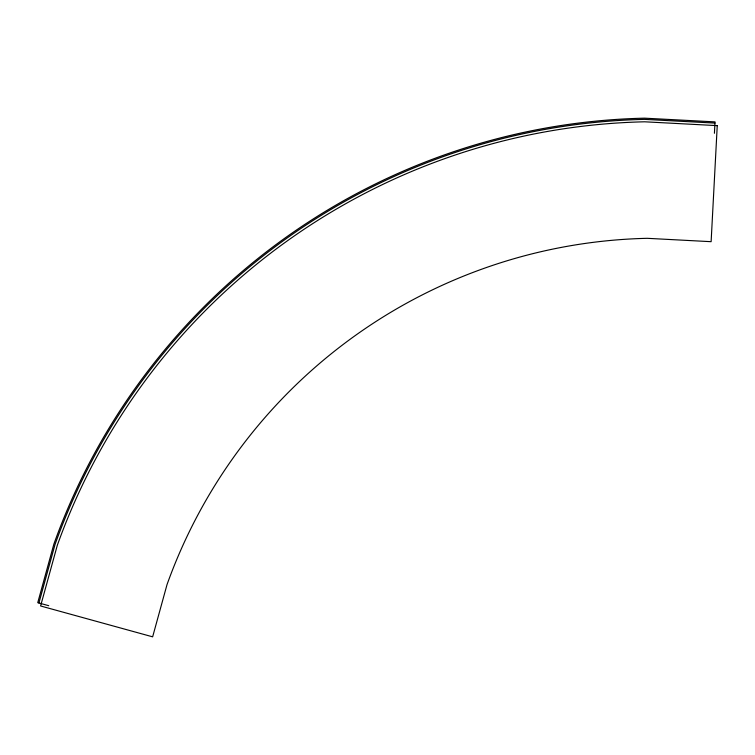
<?xml version="1.0" encoding="UTF-8"?>
<svg xmlns="http://www.w3.org/2000/svg" width="755" height="755" viewBox="0 0 755 755"><rect width="100%" height="100%" fill="white"/><g stroke="black" fill="none" stroke-linecap="round" stroke-linejoin="round"><path stroke-width="1.13" d="M714.419 133.276L715.023 121.885L644.572 118.167A642.816 642.816 0 0 0 53.907 544.006L37.75 602.669L48.745 605.699M38.911 602.99L55.049 544.412A641.608 641.608 0 0 1 644.591 119.375L714.957 123.093M717.25 125.632L711.125 241.685L647.28 238.316A522.639 522.639 0 0 0 167.044 584.54L152.642 636.833L40.6 605.972L57.333 545.233A639.183 639.183 0 0 1 644.647 121.8L717.25 125.632"/></g></svg>
